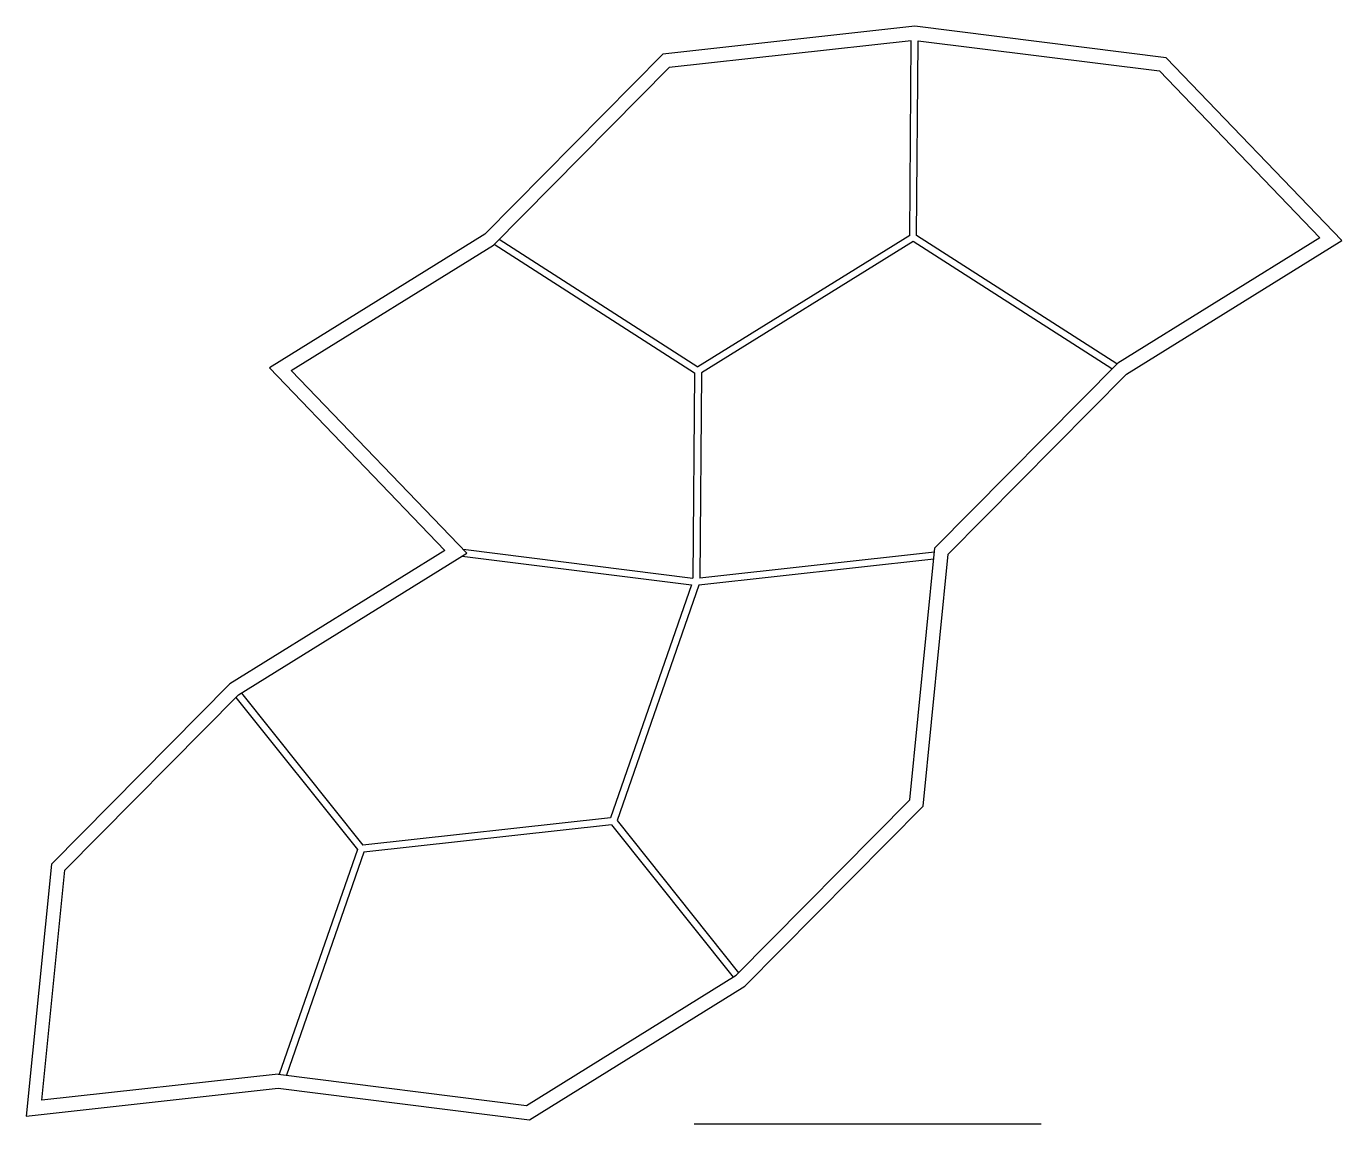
# Model space of a CAD drawing. Header units: millimetres. Extents: x -371 to -182, y -175 to -17.
import ezdxf

# ---------------------------------------------------------------- set-up
doc = ezdxf.new("R2010")
doc.units = ezdxf.units.MM
doc.layers.get('0').update_dxf_attribs({"linetype": 'CONTINUOUS'})

msp = doc.modelspace()

# ---------------------------------------------------------------- linework, layer by layer
for p, q in [((-243.73, -18.9), (-278.57, -22.75)), ((-243.94, -46.96), (-243.73, -18.9)), ((-242.94, -46.97), (-242.73, -18.9)), ((-242.73, -18.9), (-207.95, -23.27)), ((-278.57, -22.75), (-303.91, -48.36)), ((-207.95, -23.27), (-184.87, -47.3)), ((-243.94, -46.96), (-274.44, -65.91)), ((-214.08, -65.49), (-242.94, -46.97)), ((-184.87, -47.3), (-213.98, -65.38)), ((-333.02, -66.44), (-303.91, -48.36)), ((-303.8, -48.25), (-274.95, -66.77)), ((-303.08, -47.52), (-274.44, -65.91)), ((-243.44, -47.83), (-273.95, -66.78)), ((-214.8, -66.22), (-243.44, -47.83)), ((-240.31, -92), (-213.98, -65.38)), ((-307.73, -92.76), (-333.02, -66.44)), ((-274.95, -66.77), (-275.17, -96.35)), ((-273.95, -66.78), (-274.17, -96.35)), ((-340.64, -113.2), (-307.73, -92.76)), ((-308.28, -92.19), (-275.17, -96.35)), ((-240.37, -92.62), (-274.17, -96.35)), ((-243.93, -128.32), (-240.31, -92)), ((-308.41, -93.18), (-275.35, -97.33)), ((-240.47, -93.64), (-274.3, -97.38)), ((-275.35, -97.33), (-287.02, -130.93)), ((-274.3, -97.38), (-286.09, -131.3)), ((-365.64, -138.47), (-340.64, -113.2)), ((-340.99, -113.55), (-323.49, -135.5)), ((-340.21, -112.93), (-322.71, -134.87)), ((-268.94, -153.6), (-243.93, -128.32)), ((-287.02, -130.93), (-322.71, -134.87)), ((-286.87, -131.92), (-322.56, -135.86)), ((-286.87, -131.92), (-269.37, -153.86)), ((-286.09, -131.3), (-268.59, -153.24)), ((-323.49, -135.5), (-334.74, -167.88)), ((-322.56, -135.86), (-333.73, -168.01)), ((-368.95, -171.63), (-365.64, -138.47)), ((-299.14, -172.36), (-268.94, -153.6)), ((-334.89, -167.87), (-368.95, -171.63)), ((-334.89, -167.87), (-299.14, -172.36)), ((-275, -175), (-225, -175))]:
    msp.add_line(p, q)
msp.add_lwpolyline([(-336.17, -66.04), (-310.89, -92.37), (-341.89, -111.62), (-367.56, -137.57), (-371.19, -173.89), (-334.91, -169.88), (-298.69, -174.43), (-267.68, -155.17), (-242.01, -129.22), (-238.39, -92.9), (-212.72, -66.96), (-181.71, -47.7), (-207, -21.37), (-243.21, -16.83), (-279.49, -20.84), (-305.16, -46.78)], close=True)

doc.saveas('drawing.dxf')
